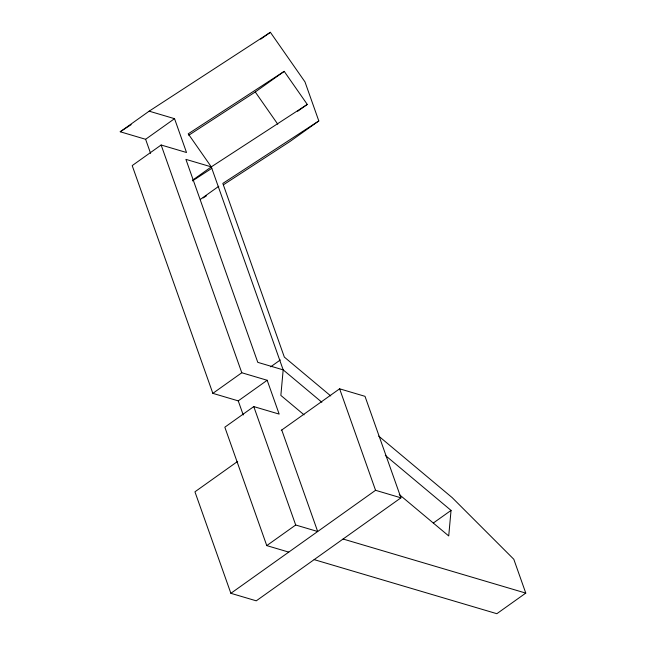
<?xml version="1.0" encoding="UTF-8"?>
<svg xmlns="http://www.w3.org/2000/svg" width="646" height="646" viewBox="0 0 646 646"><rect width="100%" height="100%" fill="white"/><g stroke="black" fill="none" stroke-linecap="round" stroke-linejoin="round"><path stroke-width="0.97" d="M385.291 455.357L451.045 510.405L448.72 535.946L399.212 494.497M288.754 552.112L266.766 545.604L224.832 427.192L253.773 406.592L279.161 414.102L267.178 380.276L238.245 400.875L212.849 393.357L132.196 165.602L161.137 145.003L186.524 152.513L174.541 118.678L145.608 139.286L120.221 131.768L149.153 111.169L270.375 32.3L304.977 81.889L318.809 120.947L289.876 141.555L223.363 184.829M260.726 39.164L270.375 32.3M188.753 135.24L255.267 91.966L284.208 71.367L307.278 104.426L297.628 111.29M192.807 180.032L211.29 166.87L307.278 104.426M200.325 199.42L218.808 186.266M212.849 393.357L241.79 372.758L267.178 380.276M270.674 366.823L280.316 359.951M237.688 461.381L194.939 491.816L230.88 593.311L256.268 600.828L400.948 497.824L365.006 396.329L339.618 388.811L281.252 430.365M266.766 545.604L295.698 525.004L317.687 531.513L281.745 430.018M230.88 593.311L375.56 490.306L400.948 497.824M433.361 522.994L451.045 510.405M378.709 436.107L452.2 497.638L513.804 559.266L525.779 593.101L496.847 613.7L314.142 559.622M120.221 131.768L131.162 124.646M284.208 71.367L188.22 133.819L211.29 166.87L283.174 369.867L280.857 395.409L304.064 414.837M192.46 180.896L211.823 168.299M318.809 120.947L222.83 183.399L284.337 357.093L330.752 395.95M203.151 197.975L206.518 195.786M149.153 111.169L174.541 118.678M211.29 166.87L185.903 159.36L257.786 362.349L283.174 369.867L321.853 402.248M343.074 539.022L525.779 593.101M255.267 91.966L277.764 124.194M339.618 388.811L375.56 490.306M161.137 145.003L241.79 372.758M253.773 406.592L295.698 525.004M145.608 139.286L150.599 153.377M238.245 400.875L243.235 414.974"/></g></svg>
